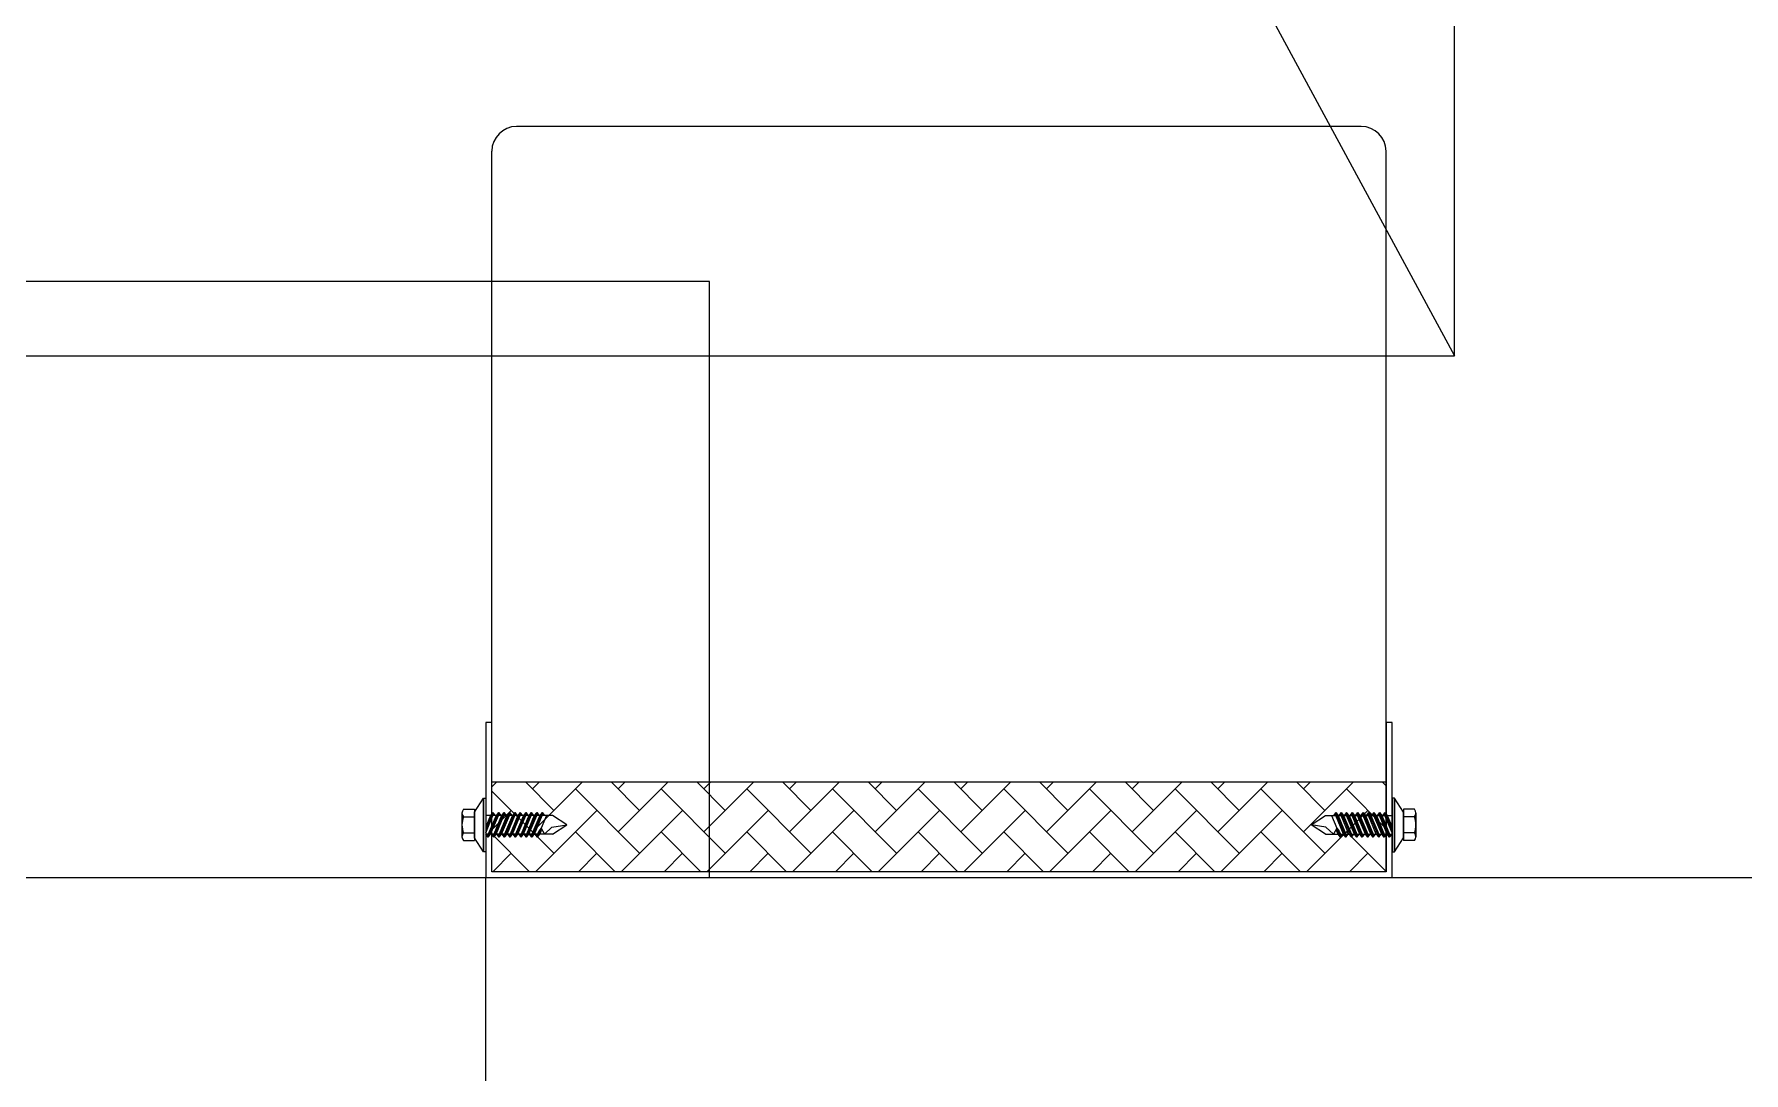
# Model space of a CAD drawing. Header units: millimetres. Extents: x 13515 to 183937, y -33900 to -660.
# Drawn here: x 119464.08 to 119473.06, y -19619.85 to -19614.4 of the extents above; entities that cross this region are included whole.
import ezdxf

# ---------------------------------------------------------------- set-up
doc = ezdxf.new("R2010")
doc.units = ezdxf.units.MM
doc.header["$LTSCALE"] = 100
doc.header["$MEASUREMENT"] = 0
doc.layers.get('0').update_dxf_attribs({"linetype": 'CONTINUOUS'})
doc.layers.add('ELE9', color=9, linetype='CONTINUOUS')
doc.layers.add('주차-화물', color=251, linetype='CONTINUOUS')

# ---------------------------------------------------------------- blocks, each defined once
blk = doc.blocks.new('sdfsgfdgdfg')
at = {"layer": '주차-화물', "ltscale": 0.1}
blk.add_lwpolyline([(36469107.63, 558896.34), (36469107.63, 564896.34), (36465857.63, 564896.34), (36465857.63, 558896.34), (36469107.63, 558896.34), (36465857.63, 564896.34)], dxfattribs=at)
blk = doc.blocks.new('FGHJ')
at = {"layer": 'ELE9'}
for p, q in [((37052342.73, 40723.34), (37052059.4, 40723.34)), ((37052051.07, 40473.34), (37052051.07, 40715)), ((37052351.07, 40473.34), (37052351.07, 40715)), ((37052351.07, 40503.34), (37052051.07, 40503.34)), ((37052051.07, 40473.34), (37052051.07, 40503.34)), ((37052351.07, 40503.34), (37052351.07, 40473.34)), ((37052045.27, 40493.33), (37052048.27, 40498.03)), ((37052048.27, 40480.03), (37052048.27, 40498.03)), ((37052048.27, 40498.03), (37052049.07, 40498.03)), ((37052048.27, 40498.03), (37052048.27, 40480.03)), ((37052049.07, 40498.03), (37052049.07, 40480.03)), ((37052353.87, 40498.03), (37052353.07, 40498.03)), ((37052353.07, 40498.03), (37052353.07, 40480.03)), ((37052353.87, 40480.03), (37052353.87, 40498.03)), ((37052356.87, 40493.33), (37052353.87, 40498.03)), ((37052353.87, 40498.03), (37052353.87, 40480.03)), ((37052041.07, 40493.1), (37052041.07, 40484.96)), ((37052041.57, 40494.28), (37052045.27, 40494.28)), ((37052041.57, 40491.75), (37052045.27, 40491.75)), ((37052045.27, 40494.28), (37052045.27, 40483.78)), ((37052045.27, 40484.73), (37052045.27, 40493.33)), ((37052051.47, 40493.18), (37052049.07, 40487.28)), ((37052050.66, 40492.18), (37052049.07, 40492.18)), ((37052049.07, 40486.4), (37052051.47, 40492.18)), ((37052050.66, 40492.18), (37052049.07, 40488.34)), ((37052053.3, 40493.18), (37052049.88, 40484.88)), ((37052053.3, 40493.18), (37052049.88, 40484.88)), ((37052052.5, 40492.18), (37052049.88, 40485.88)), ((37052051.47, 40493.18), (37052050.66, 40492.18)), ((37052050.69, 40485.88), (37052053.3, 40492.18)), ((37052051.87, 40492.18), (37052051.47, 40493.18)), ((37052051.47, 40493.18), (37052052.27, 40492.18)), ((37052051.47, 40492.18), (37052051.47, 40493.18)), ((37052052.5, 40492.18), (37052051.47, 40492.18)), ((37052055.13, 40493.18), (37052051.72, 40484.88)), ((37052055.13, 40493.18), (37052051.72, 40484.88)), ((37052054.33, 40492.18), (37052051.72, 40485.88)), ((37052053.3, 40493.18), (37052052.5, 40492.18)), ((37052052.52, 40485.88), (37052055.13, 40492.18)), ((37052053.7, 40492.18), (37052053.3, 40493.18)), ((37052053.3, 40493.18), (37052054.1, 40492.18)), ((37052053.3, 40492.18), (37052053.3, 40493.18)), ((37052054.33, 40492.18), (37052053.3, 40492.18)), ((37052056.97, 40493.18), (37052053.55, 40484.88)), ((37052056.97, 40493.18), (37052053.55, 40484.88)), ((37052056.16, 40492.18), (37052053.55, 40485.88)), ((37052055.13, 40493.18), (37052054.33, 40492.18)), ((37052054.35, 40485.88), (37052056.97, 40492.18)), ((37052055.54, 40492.18), (37052055.13, 40493.18)), ((37052055.13, 40493.18), (37052055.94, 40492.18)), ((37052055.13, 40492.18), (37052055.13, 40493.18)), ((37052056.16, 40492.18), (37052055.13, 40492.18)), ((37052058.8, 40493.18), (37052055.38, 40484.88)), ((37052058.8, 40493.18), (37052055.38, 40484.88)), ((37052058, 40492.18), (37052055.38, 40485.88)), ((37052056.97, 40493.18), (37052056.16, 40492.18)), ((37052056.19, 40485.88), (37052058.8, 40492.18)), ((37052057.37, 40492.18), (37052056.97, 40493.18)), ((37052056.97, 40493.18), (37052057.77, 40492.18)), ((37052056.97, 40492.18), (37052056.97, 40493.18)), ((37052058, 40492.18), (37052056.97, 40492.18)), ((37052060.63, 40493.18), (37052057.22, 40484.88)), ((37052060.63, 40493.18), (37052057.22, 40484.88)), ((37052059.83, 40492.18), (37052057.22, 40485.88)), ((37052058.8, 40493.18), (37052058, 40492.18)), ((37052058.02, 40485.88), (37052060.63, 40492.18)), ((37052059.2, 40492.18), (37052058.8, 40493.18)), ((37052058.8, 40493.18), (37052059.6, 40492.18)), ((37052058.8, 40492.18), (37052058.8, 40493.18)), ((37052059.83, 40492.18), (37052058.8, 40492.18)), ((37052062.47, 40493.18), (37052059.05, 40484.88)), ((37052062.47, 40493.18), (37052059.05, 40484.88)), ((37052061.66, 40492.18), (37052059.05, 40485.88)), ((37052060.63, 40493.18), (37052059.83, 40492.18)), ((37052059.85, 40485.88), (37052062.47, 40492.18)), ((37052061.03, 40492.18), (37052060.63, 40493.18)), ((37052060.63, 40493.18), (37052061.44, 40492.18)), ((37052060.63, 40492.18), (37052060.63, 40493.18)), ((37052061.66, 40492.18), (37052060.63, 40492.18)), ((37052064.3, 40493.18), (37052060.88, 40484.88)), ((37052064.3, 40493.18), (37052060.88, 40484.88)), ((37052063.49, 40492.18), (37052060.88, 40485.88)), ((37052062.47, 40493.18), (37052061.66, 40492.18)), ((37052061.69, 40485.88), (37052064.3, 40492.18)), ((37052062.87, 40492.18), (37052062.47, 40493.18)), ((37052062.47, 40493.18), (37052063.27, 40492.18)), ((37052062.47, 40492.18), (37052062.47, 40493.18)), ((37052063.49, 40492.18), (37052062.47, 40492.18)), ((37052066.13, 40493.18), (37052062.71, 40484.88)), ((37052066.13, 40493.18), (37052062.71, 40484.88)), ((37052065.33, 40492.18), (37052062.71, 40485.88)), ((37052064.3, 40493.18), (37052063.49, 40492.18)), ((37052063.52, 40485.88), (37052066.13, 40492.18)), ((37052064.7, 40492.18), (37052064.3, 40493.18)), ((37052064.3, 40493.18), (37052065.1, 40492.18)), ((37052064.3, 40492.18), (37052064.3, 40493.18)), ((37052065.33, 40492.18), (37052064.3, 40492.18)), ((37052067.96, 40493.18), (37052064.55, 40484.88)), ((37052067.96, 40493.18), (37052064.55, 40484.88)), ((37052067.16, 40492.18), (37052064.55, 40485.88)), ((37052066.13, 40493.18), (37052065.33, 40492.18)), ((37052065.35, 40485.88), (37052067.96, 40492.18)), ((37052066.53, 40492.18), (37052066.13, 40493.18)), ((37052066.13, 40493.18), (37052066.94, 40492.18)), ((37052066.13, 40492.18), (37052066.13, 40493.18)), ((37052067.16, 40492.18), (37052066.13, 40492.18)), ((37052067.96, 40493.18), (37052067.16, 40492.18)), ((37052069.4, 40492.18), (37052067.59, 40487.9)), ((37052068.37, 40492.18), (37052067.96, 40493.18)), ((37052067.96, 40493.18), (37052068.77, 40492.18)), ((37052067.96, 40492.18), (37052067.96, 40493.18)), ((37052071.44, 40492.18), (37052067.96, 40492.18)), ((37052076.24, 40489.03), (37052071.44, 40492.18)), ((37052325.9, 40489.03), (37052330.7, 40492.18)), ((37052330.7, 40492.18), (37052334.17, 40492.18)), ((37052332.74, 40492.18), (37052334.54, 40487.9)), ((37052334.17, 40493.18), (37052333.37, 40492.18)), ((37052333.77, 40492.18), (37052334.17, 40493.18)), ((37052334.17, 40493.18), (37052337.59, 40484.88)), ((37052334.17, 40493.18), (37052337.59, 40484.88)), ((37052334.17, 40492.18), (37052334.17, 40493.18)), ((37052334.17, 40493.18), (37052334.97, 40492.18)), ((37052336.78, 40485.88), (37052334.17, 40492.18)), ((37052334.97, 40492.18), (37052336, 40492.18)), ((37052334.97, 40492.18), (37052337.59, 40485.88)), ((37052336, 40493.18), (37052335.2, 40492.18)), ((37052335.6, 40492.18), (37052336, 40493.18)), ((37052336, 40493.18), (37052339.42, 40484.88)), ((37052336, 40493.18), (37052339.42, 40484.88)), ((37052336, 40492.18), (37052336, 40493.18)), ((37052336, 40493.18), (37052336.81, 40492.18)), ((37052338.62, 40485.88), (37052336, 40492.18)), ((37052336.81, 40492.18), (37052337.84, 40492.18)), ((37052336.81, 40492.18), (37052339.42, 40485.88)), ((37052337.84, 40493.18), (37052337.03, 40492.18)), ((37052337.43, 40492.18), (37052337.84, 40493.18)), ((37052337.84, 40493.18), (37052341.25, 40484.88)), ((37052337.84, 40493.18), (37052341.25, 40484.88)), ((37052337.84, 40492.18), (37052337.84, 40493.18)), ((37052337.84, 40493.18), (37052338.64, 40492.18)), ((37052340.45, 40485.88), (37052337.84, 40492.18)), ((37052338.64, 40492.18), (37052339.67, 40492.18)), ((37052338.64, 40492.18), (37052341.25, 40485.88)), ((37052339.67, 40493.18), (37052338.87, 40492.18)), ((37052339.27, 40492.18), (37052339.67, 40493.18)), ((37052339.67, 40493.18), (37052343.09, 40484.88)), ((37052339.67, 40493.18), (37052343.09, 40484.88)), ((37052339.67, 40492.18), (37052339.67, 40493.18)), ((37052339.67, 40493.18), (37052340.47, 40492.18)), ((37052342.28, 40485.88), (37052339.67, 40492.18)), ((37052340.47, 40492.18), (37052341.5, 40492.18)), ((37052340.47, 40492.18), (37052343.09, 40485.88)), ((37052341.5, 40493.18), (37052340.7, 40492.18)), ((37052341.1, 40492.18), (37052341.5, 40493.18)), ((37052341.5, 40493.18), (37052344.92, 40484.88)), ((37052341.5, 40493.18), (37052344.92, 40484.88)), ((37052341.5, 40492.18), (37052341.5, 40493.18)), ((37052341.5, 40493.18), (37052342.31, 40492.18)), ((37052344.12, 40485.88), (37052341.5, 40492.18)), ((37052342.31, 40492.18), (37052343.34, 40492.18)), ((37052342.31, 40492.18), (37052344.92, 40485.88)), ((37052343.34, 40493.18), (37052342.53, 40492.18)), ((37052342.93, 40492.18), (37052343.34, 40493.18)), ((37052343.34, 40493.18), (37052346.75, 40484.88)), ((37052343.34, 40493.18), (37052346.75, 40484.88)), ((37052343.34, 40492.18), (37052343.34, 40493.18)), ((37052343.34, 40493.18), (37052344.14, 40492.18)), ((37052345.95, 40485.88), (37052343.34, 40492.18)), ((37052344.14, 40492.18), (37052345.17, 40492.18)), ((37052344.14, 40492.18), (37052346.75, 40485.88)), ((37052345.17, 40493.18), (37052344.36, 40492.18)), ((37052344.77, 40492.18), (37052345.17, 40493.18)), ((37052345.17, 40493.18), (37052348.59, 40484.88)), ((37052345.17, 40493.18), (37052348.59, 40484.88)), ((37052345.17, 40492.18), (37052345.17, 40493.18)), ((37052345.17, 40493.18), (37052345.97, 40492.18)), ((37052347.78, 40485.88), (37052345.17, 40492.18)), ((37052345.97, 40492.18), (37052347, 40492.18)), ((37052345.97, 40492.18), (37052348.59, 40485.88)), ((37052347, 40493.18), (37052346.2, 40492.18)), ((37052346.6, 40492.18), (37052347, 40493.18)), ((37052347, 40493.18), (37052350.42, 40484.88)), ((37052347, 40493.18), (37052350.42, 40484.88)), ((37052347, 40492.18), (37052347, 40493.18)), ((37052347, 40493.18), (37052347.81, 40492.18)), ((37052349.62, 40485.88), (37052347, 40492.18)), ((37052347.81, 40492.18), (37052348.83, 40492.18)), ((37052347.81, 40492.18), (37052350.42, 40485.88)), ((37052348.83, 40493.18), (37052348.03, 40492.18)), ((37052348.43, 40492.18), (37052348.83, 40493.18)), ((37052348.83, 40493.18), (37052352.25, 40484.88)), ((37052348.83, 40493.18), (37052352.25, 40484.88)), ((37052348.83, 40492.18), (37052348.83, 40493.18)), ((37052348.83, 40493.18), (37052349.64, 40492.18)), ((37052351.45, 40485.88), (37052348.83, 40492.18)), ((37052349.64, 40492.18), (37052350.67, 40492.18)), ((37052349.64, 40492.18), (37052352.25, 40485.88)), ((37052350.67, 40493.18), (37052349.86, 40492.18)), ((37052350.27, 40492.18), (37052350.67, 40493.18)), ((37052350.67, 40493.18), (37052353.07, 40487.28)), ((37052350.67, 40492.18), (37052350.67, 40493.18)), ((37052350.67, 40493.18), (37052351.47, 40492.18)), ((37052353.07, 40486.4), (37052350.67, 40492.18)), ((37052351.47, 40492.18), (37052353.07, 40492.18)), ((37052351.47, 40492.18), (37052353.07, 40488.34)), ((37052356.87, 40494.28), (37052356.87, 40483.78)), ((37052360.57, 40494.28), (37052356.87, 40494.28)), ((37052356.87, 40484.73), (37052356.87, 40493.33)), ((37052360.57, 40491.75), (37052356.87, 40491.75)), ((37052361.07, 40493.1), (37052361.07, 40484.96)), ((37052041.57, 40486.32), (37052045.27, 40486.32)), ((37052041.57, 40483.78), (37052045.27, 40483.78)), ((37052048.27, 40480.03), (37052045.27, 40484.73)), ((37052049.88, 40485.88), (37052049.07, 40485.88)), ((37052049.88, 40484.88), (37052049.08, 40485.88)), ((37052049.48, 40485.88), (37052049.88, 40484.88)), ((37052049.88, 40484.88), (37052050.69, 40485.88)), ((37052049.88, 40485.88), (37052049.88, 40484.88)), ((37052051.72, 40485.88), (37052050.69, 40485.88)), ((37052051.72, 40484.88), (37052050.91, 40485.88)), ((37052051.31, 40485.88), (37052051.72, 40484.88)), ((37052051.72, 40484.88), (37052052.52, 40485.88)), ((37052051.72, 40485.88), (37052051.72, 40484.88)), ((37052053.55, 40485.88), (37052052.52, 40485.88)), ((37052053.55, 40484.88), (37052052.75, 40485.88)), ((37052053.15, 40485.88), (37052053.55, 40484.88)), ((37052053.55, 40484.88), (37052054.35, 40485.88)), ((37052053.55, 40485.88), (37052053.55, 40484.88)), ((37052055.38, 40485.88), (37052054.35, 40485.88)), ((37052055.38, 40484.88), (37052054.58, 40485.88)), ((37052054.98, 40485.88), (37052055.38, 40484.88)), ((37052055.38, 40484.88), (37052056.19, 40485.88)), ((37052055.38, 40485.88), (37052055.38, 40484.88)), ((37052057.22, 40485.88), (37052056.19, 40485.88)), ((37052057.22, 40484.88), (37052056.41, 40485.88)), ((37052056.81, 40485.88), (37052057.22, 40484.88)), ((37052057.22, 40484.88), (37052058.02, 40485.88)), ((37052057.22, 40485.88), (37052057.22, 40484.88)), ((37052059.05, 40485.88), (37052058.02, 40485.88)), ((37052059.05, 40484.88), (37052058.24, 40485.88)), ((37052058.65, 40485.88), (37052059.05, 40484.88)), ((37052059.05, 40484.88), (37052059.85, 40485.88)), ((37052059.05, 40485.88), (37052059.05, 40484.88)), ((37052060.88, 40485.88), (37052059.85, 40485.88)), ((37052060.88, 40484.88), (37052060.08, 40485.88)), ((37052060.48, 40485.88), (37052060.88, 40484.88)), ((37052060.88, 40484.88), (37052061.69, 40485.88)), ((37052060.88, 40485.88), (37052060.88, 40484.88)), ((37052062.71, 40485.88), (37052061.69, 40485.88)), ((37052062.71, 40484.88), (37052061.91, 40485.88)), ((37052062.31, 40485.88), (37052062.71, 40484.88)), ((37052062.71, 40484.88), (37052063.52, 40485.88)), ((37052062.71, 40485.88), (37052062.71, 40484.88)), ((37052064.55, 40485.88), (37052063.52, 40485.88)), ((37052064.55, 40484.88), (37052063.74, 40485.88)), ((37052064.15, 40485.88), (37052064.55, 40484.88)), ((37052064.55, 40484.88), (37052065.35, 40485.88)), ((37052064.55, 40485.88), (37052064.55, 40484.88)), ((37052066.38, 40485.88), (37052065.35, 40485.88)), ((37052066.38, 40484.88), (37052065.58, 40485.88)), ((37052065.98, 40485.88), (37052066.38, 40484.88)), ((37052067.62, 40487.89), (37052066.38, 40484.88)), ((37052067.62, 40487.89), (37052066.38, 40484.88)), ((37052066.81, 40486.89), (37052066.38, 40485.88)), ((37052066.38, 40484.88), (37052067.18, 40485.88)), ((37052066.38, 40485.88), (37052066.38, 40484.88)), ((37052067.62, 40487.89), (37052066.81, 40486.89)), ((37052067.18, 40485.88), (37052067.62, 40486.89)), ((37052071.44, 40485.88), (37052067.18, 40485.88)), ((37052067.59, 40487.9), (37052068.76, 40485.88)), ((37052067.62, 40486.89), (37052067.62, 40487.89)), ((37052068.76, 40485.88), (37052071.26, 40488.3)), ((37052071.26, 40488.3), (37052076.24, 40489.03)), ((37052071.44, 40485.88), (37052076.24, 40489.03)), ((37052330.7, 40485.88), (37052325.9, 40489.03)), ((37052330.87, 40488.3), (37052325.9, 40489.03)), ((37052330.7, 40485.88), (37052334.95, 40485.88)), ((37052333.37, 40485.88), (37052330.87, 40488.3)), ((37052334.54, 40487.9), (37052333.37, 40485.88)), ((37052334.52, 40487.89), (37052335.76, 40484.88)), ((37052334.52, 40487.89), (37052335.76, 40484.88)), ((37052334.52, 40486.89), (37052334.52, 40487.89)), ((37052334.52, 40487.89), (37052335.32, 40486.89)), ((37052334.95, 40485.88), (37052334.52, 40486.89)), ((37052335.76, 40484.88), (37052334.95, 40485.88)), ((37052335.32, 40486.89), (37052335.76, 40485.88)), ((37052335.76, 40485.88), (37052336.78, 40485.88)), ((37052335.76, 40485.88), (37052335.76, 40484.88)), ((37052336.16, 40485.88), (37052335.76, 40484.88)), ((37052335.76, 40484.88), (37052336.56, 40485.88)), ((37052337.59, 40484.88), (37052336.78, 40485.88)), ((37052337.59, 40485.88), (37052338.62, 40485.88)), ((37052337.99, 40485.88), (37052337.59, 40484.88)), ((37052337.59, 40484.88), (37052338.39, 40485.88)), ((37052337.59, 40485.88), (37052337.59, 40484.88)), ((37052339.42, 40484.88), (37052338.62, 40485.88)), ((37052339.42, 40485.88), (37052340.45, 40485.88)), ((37052339.82, 40485.88), (37052339.42, 40484.88)), ((37052339.42, 40484.88), (37052340.23, 40485.88)), ((37052339.42, 40485.88), (37052339.42, 40484.88)), ((37052341.25, 40484.88), (37052340.45, 40485.88)), ((37052341.25, 40485.88), (37052342.28, 40485.88)), ((37052341.25, 40485.88), (37052341.25, 40484.88)), ((37052341.66, 40485.88), (37052341.25, 40484.88)), ((37052341.25, 40484.88), (37052342.06, 40485.88)), ((37052343.09, 40484.88), (37052342.28, 40485.88)), ((37052343.09, 40485.88), (37052344.12, 40485.88)), ((37052343.49, 40485.88), (37052343.09, 40484.88)), ((37052343.09, 40484.88), (37052343.89, 40485.88)), ((37052343.09, 40485.88), (37052343.09, 40484.88)), ((37052344.92, 40484.88), (37052344.12, 40485.88)), ((37052344.92, 40485.88), (37052345.95, 40485.88)), ((37052345.32, 40485.88), (37052344.92, 40484.88)), ((37052344.92, 40484.88), (37052345.72, 40485.88)), ((37052344.92, 40485.88), (37052344.92, 40484.88)), ((37052346.75, 40484.88), (37052345.95, 40485.88)), ((37052346.75, 40485.88), (37052347.78, 40485.88)), ((37052347.16, 40485.88), (37052346.75, 40484.88)), ((37052346.75, 40484.88), (37052347.56, 40485.88)), ((37052346.75, 40485.88), (37052346.75, 40484.88)), ((37052348.59, 40484.88), (37052347.78, 40485.88)), ((37052348.59, 40485.88), (37052349.62, 40485.88)), ((37052348.99, 40485.88), (37052348.59, 40484.88)), ((37052348.59, 40484.88), (37052349.39, 40485.88)), ((37052348.59, 40485.88), (37052348.59, 40484.88)), ((37052350.42, 40484.88), (37052349.62, 40485.88)), ((37052350.42, 40485.88), (37052351.45, 40485.88)), ((37052350.82, 40485.88), (37052350.42, 40484.88)), ((37052350.42, 40484.88), (37052351.22, 40485.88)), ((37052350.42, 40485.88), (37052350.42, 40484.88)), ((37052352.25, 40484.88), (37052351.45, 40485.88)), ((37052352.25, 40485.88), (37052353.07, 40485.88)), ((37052352.65, 40485.88), (37052352.25, 40484.88)), ((37052352.25, 40484.88), (37052353.06, 40485.88)), ((37052352.25, 40485.88), (37052352.25, 40484.88)), ((37052353.87, 40480.03), (37052356.87, 40484.73)), ((37052360.57, 40486.32), (37052356.87, 40486.32)), ((37052360.57, 40483.78), (37052356.87, 40483.78)), ((37052049.07, 40480.03), (37052048.27, 40480.03)), ((37052353.07, 40480.03), (37052353.87, 40480.03)), ((37052351.07, 40473.34), (37052051.07, 40473.34)), ((37052049.07, 39996.34), (37052049.07, 40471.34)), ((37052049.07, 40471.34), (37052999.07, 40471.34))]:
    blk.add_line(p, q, dxfattribs=at)
at = {"layer": 'ELE9', "ltscale": 0.002}
for p, q in [((37052124.07, 40671.34), (37049674.07, 40671.34)), ((37052124.07, 40471.34), (37052124.07, 40671.34)), ((37052051.07, 40523.34), (37052049.07, 40523.34)), ((37052049.07, 40523.34), (37052049.07, 40471.34)), ((37052051.07, 40473.34), (37052051.07, 40523.34)), ((37052353.07, 40523.34), (37052351.07, 40523.34)), ((37052351.07, 40523.34), (37052351.07, 40473.34)), ((37052353.07, 40471.34), (37052353.07, 40523.34)), ((37052052.64, 40503.34), (37052051.07, 40501.77)), ((37052062.49, 40503.34), (37052071.93, 40493.89)), ((37052081.38, 40503.34), (37052064.75, 40486.71)), ((37052067.01, 40503.34), (37052064.75, 40501.08)), ((37052079.12, 40501.08), (37052100.67, 40479.53)), ((37052091.22, 40503.34), (37052100.67, 40493.89)), ((37052110.11, 40503.34), (37052093.48, 40486.71)), ((37052095.74, 40503.34), (37052093.48, 40501.08)), ((37052107.85, 40501.08), (37052129.41, 40479.53)), ((37052119.96, 40503.34), (37052129.41, 40493.89)), ((37052138.85, 40503.34), (37052122.22, 40486.71)), ((37052124.48, 40503.34), (37052122.22, 40501.08)), ((37052136.59, 40501.08), (37052158.14, 40479.53)), ((37052148.7, 40503.34), (37052158.14, 40493.89)), ((37052167.59, 40503.34), (37052150.96, 40486.71)), ((37052153.22, 40503.34), (37052150.96, 40501.08)), ((37052165.33, 40501.08), (37052186.88, 40479.53)), ((37052177.44, 40503.34), (37052186.88, 40493.89)), ((37052196.32, 40503.34), (37052179.69, 40486.71)), ((37052181.95, 40503.34), (37052179.69, 40501.08)), ((37052194.06, 40501.08), (37052215.62, 40479.53)), ((37052206.17, 40503.34), (37052215.62, 40493.89)), ((37052225.06, 40503.34), (37052208.43, 40486.71)), ((37052210.69, 40503.34), (37052208.43, 40501.08)), ((37052222.8, 40501.08), (37052244.35, 40479.53)), ((37052234.91, 40503.34), (37052244.35, 40493.89)), ((37052253.8, 40503.34), (37052237.17, 40486.71)), ((37052239.43, 40503.34), (37052237.17, 40501.08)), ((37052251.54, 40501.08), (37052273.09, 40479.53)), ((37052263.65, 40503.34), (37052273.09, 40493.89)), ((37052282.53, 40503.34), (37052265.91, 40486.71)), ((37052268.16, 40503.34), (37052265.91, 40501.08)), ((37052280.27, 40501.08), (37052301.83, 40479.53)), ((37052292.38, 40503.34), (37052301.83, 40493.89)), ((37052311.27, 40503.34), (37052294.64, 40486.71)), ((37052296.9, 40503.34), (37052294.64, 40501.08)), ((37052309.01, 40501.08), (37052330.56, 40479.53)), ((37052321.12, 40503.34), (37052330.56, 40493.89)), ((37052340.01, 40503.34), (37052323.38, 40486.71)), ((37052325.64, 40503.34), (37052323.38, 40501.08)), ((37052337.75, 40501.08), (37052351.07, 40487.76)), ((37052349.86, 40503.34), (37052351.07, 40502.13)), ((37052051.07, 40500.39), (37052071.93, 40479.53)), ((37052057.56, 40493.89), (37052051.07, 40487.4)), ((37052086.3, 40493.89), (37052065.74, 40473.34)), ((37052115.04, 40493.89), (37052094.48, 40473.34)), ((37052143.77, 40493.89), (37052123.22, 40473.34)), ((37052172.51, 40493.89), (37052151.95, 40473.34)), ((37052201.25, 40493.89), (37052180.69, 40473.34)), ((37052229.98, 40493.89), (37052209.43, 40473.34)), ((37052258.72, 40493.89), (37052238.16, 40473.34)), ((37052287.46, 40493.89), (37052266.9, 40473.34)), ((37052316.19, 40493.89), (37052295.64, 40473.34)), ((37052344.93, 40493.89), (37052324.38, 40473.34)), ((37052051.07, 40486.02), (37052063.75, 40473.34)), ((37052079.12, 40486.71), (37052092.49, 40473.34)), ((37052107.85, 40486.71), (37052121.22, 40473.34)), ((37052136.59, 40486.71), (37052149.96, 40473.34)), ((37052165.33, 40486.71), (37052178.7, 40473.34)), ((37052194.06, 40486.71), (37052207.44, 40473.34)), ((37052222.8, 40486.71), (37052236.17, 40473.34)), ((37052251.54, 40486.71), (37052264.91, 40473.34)), ((37052280.27, 40486.71), (37052293.65, 40473.34)), ((37052309.01, 40486.71), (37052322.38, 40473.34)), ((37052337.75, 40486.71), (37052351.07, 40473.39)), ((37052057.56, 40479.53), (37052051.38, 40473.34)), ((37052086.3, 40479.53), (37052080.11, 40473.34)), ((37052115.04, 40479.53), (37052108.85, 40473.34)), ((37052143.77, 40479.53), (37052137.59, 40473.34)), ((37052172.51, 40479.53), (37052166.32, 40473.34)), ((37052201.25, 40479.53), (37052195.06, 40473.34)), ((37052229.98, 40479.53), (37052223.8, 40473.34)), ((37052258.72, 40479.53), (37052252.53, 40473.34)), ((37052287.46, 40479.53), (37052281.27, 40473.34)), ((37052316.19, 40479.53), (37052310.01, 40473.34)), ((37052344.93, 40479.53), (37052338.74, 40473.34)), ((37052351.07, 40473.34), (37052051.07, 40473.34)), ((37049674.07, 40471.34), (37052124.07, 40471.34)), ((37052049.07, 40471.34), (37052353.07, 40471.34))]:
    blk.add_line(p, q, dxfattribs=at)
at = {"layer": 'ELE9'}
for centre, radius, start, end in [((37052059.4, 40715), 8.33, 90, 180), ((37052342.73, 40715), 8.33, 0, 90), ((37052042.93, 40493.02), 1.86, 136.9662, 223.0338), ((37052048.68, 40489.03), 7.61, 159.11949, 200.88051), ((37052359.21, 40493.02), 1.86, 316.9662, 43.0338), ((37052353.45, 40489.03), 7.61, 339.11949, 20.88051), ((37052042.93, 40485.05), 1.86, 136.9662, 223.0338), ((37052359.21, 40485.05), 1.86, 316.9662, 43.0338)]:
    blk.add_arc(centre, radius, start, end, dxfattribs=at)
at = {"layer": 'ELE9', "rotation": 180}
blk.add_blockref('sdfsgfdgdfg', (73518231.7, 605542.68), dxfattribs=at)

msp = doc.modelspace()

# ---------------------------------------------------------------- block references
at = {"xscale": 0.01565102769230769, "yscale": 0.01565102769230769, "zscale": 0.01565102769230769}
msp.add_blockref('FGHJ', (-460436.1937, -20252.2424), dxfattribs=at)

doc.saveas('drawing.dxf')
